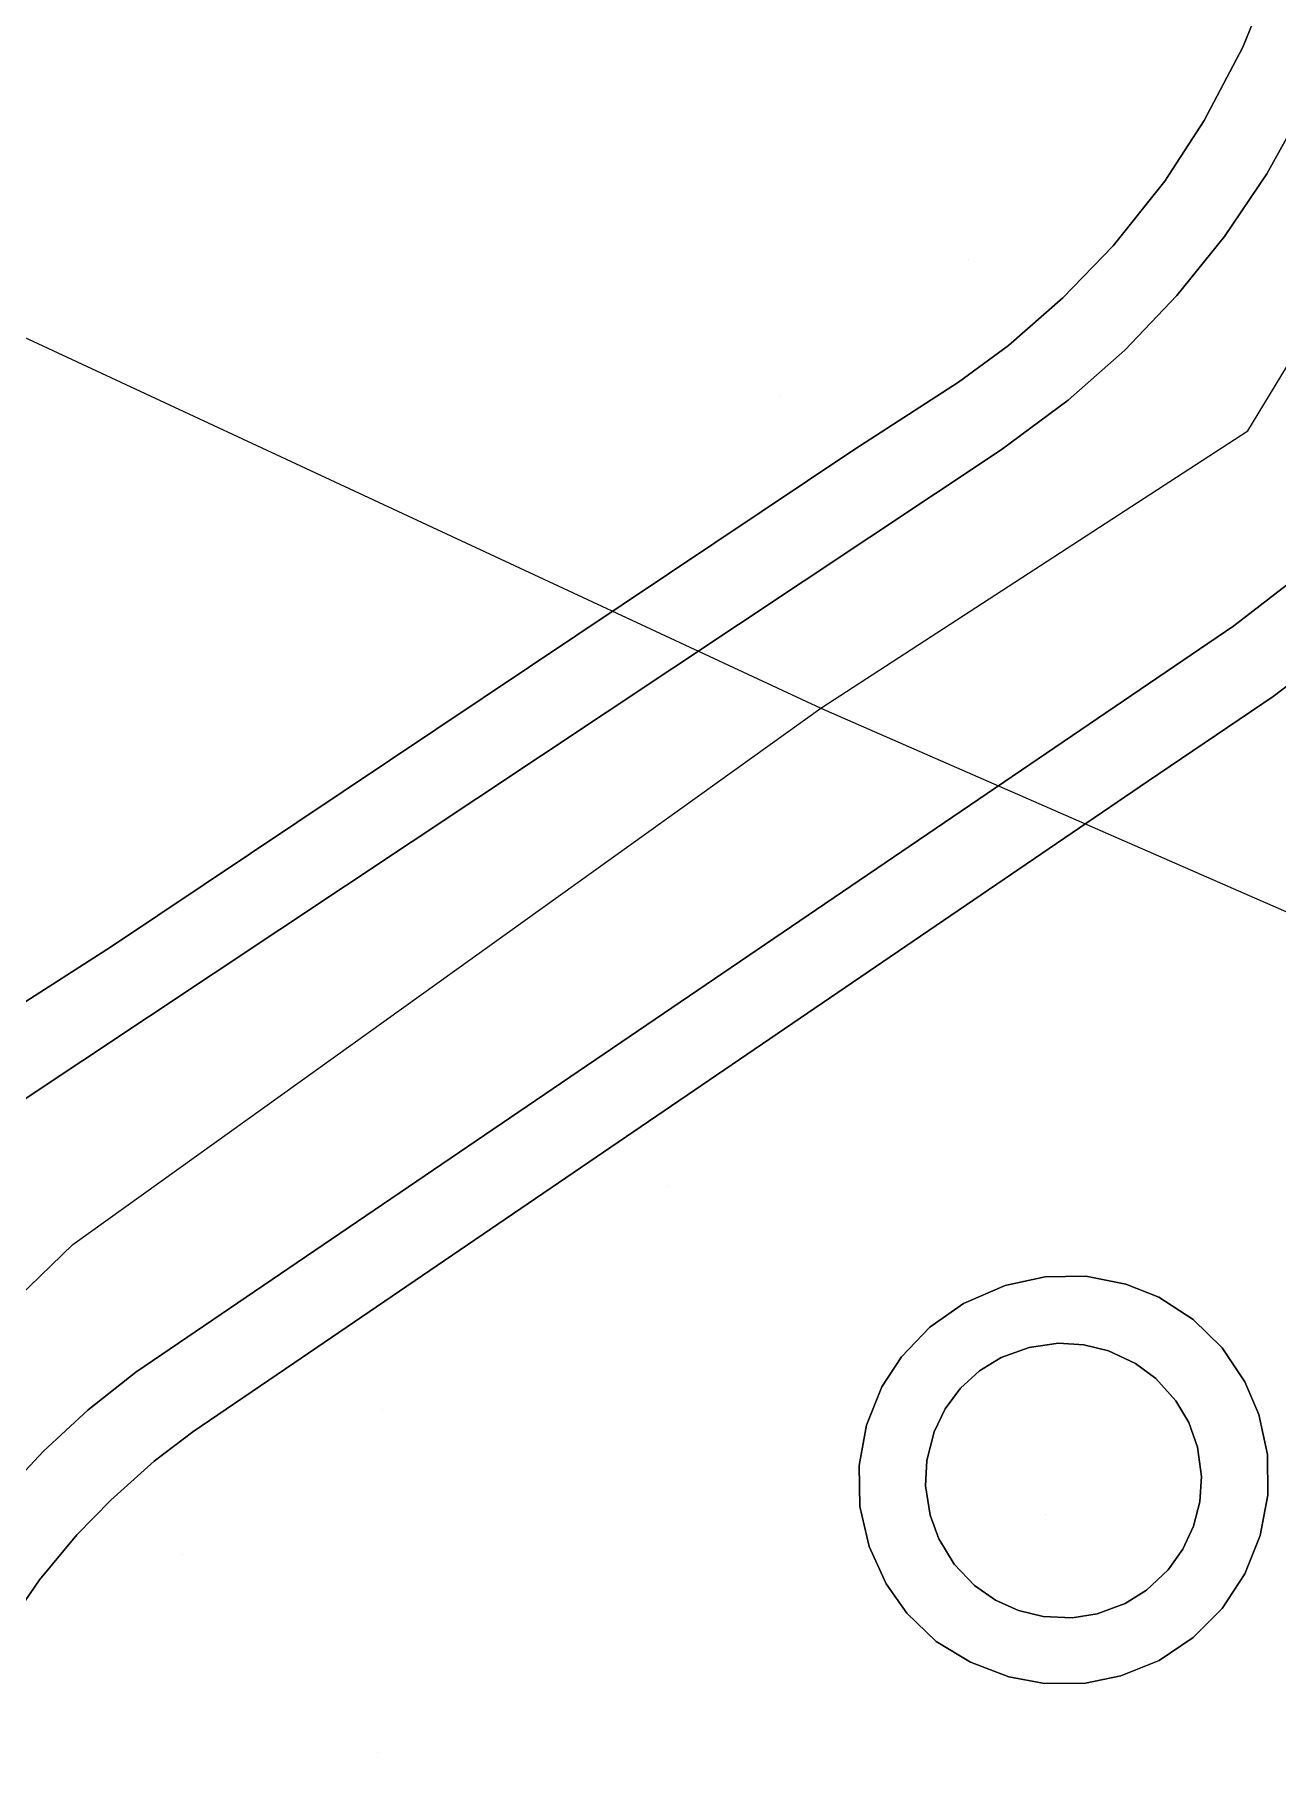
# Model space of a CAD drawing. Header units: metres. Extents: x 0 to 105485, y 0 to 425721.
# Drawn here: x 104780.95 to 104796.27, y 425254.3 to 425275.54 of the extents above; entities that cross this region are included whole.
import ezdxf

# ---------------------------------------------------------------- set-up
doc = ezdxf.new("R2010")
doc.units = ezdxf.units.M
doc.header["$MEASUREMENT"] = 0
doc.linetypes.add('IE-TERREINAFSCHEIDING_KUNSTMATIG-SO', pattern=[11, 4, -1, 4, -2])
for name, color, linetype, lineweight in [('B-XX-GR-BEPLANTING_CULTUUR_BODEMBEDEKKER-G', 90, 'Continuous', 18), ('B-XX-GR-BOOM-G', 90, 'Continuous', 13), ('B-XX-IE-MEUBILAIR-G', 7, 'Continuous', 18), ('B-XX-IE-TERREINAFSCHEIDING_KUNSTMATIG_MUUR-G', 90, 'IE-TERREINAFSCHEIDING_KUNSTMATIG-SO', 18), ('B-XX-VH-OPENVERHARDING-G', 90, 'Continuous', 18)]:
    doc.layers.add(name, color=color, linetype=linetype, lineweight=lineweight)
doc.layers.add('GIS-WEGVAKKEN', color=2, linetype='Continuous')

msp = doc.modelspace()

# ---------------------------------------------------------------- linework, layer by layer
at = {"layer": 'B-XX-GR-BEPLANTING_CULTUUR_BODEMBEDEKKER-G', "ltscale": 0.5}
msp.add_lwpolyline([(104793.379, 425256.045), (104793.736, 425256.029), (104794.045, 425256.078), (104794.387, 425256.204), (104794.652, 425256.369), (104794.918, 425256.618), (104795.099, 425256.873), (104795.23, 425257.156), (104795.307, 425257.459), (104795.328, 425257.771), (104795.279, 425258.132), (104795.172, 425258.434), (104795.012, 425258.704), (104794.767, 425258.976), (104794.515, 425259.163), (104794.184, 425259.319), (104793.88, 425259.394), (104793.566, 425259.413), (104793.204, 425259.361), (104792.861, 425259.235), (104792.593, 425259.07), (104792.361, 425258.859), (104792.17, 425258.603), (104792.035, 425258.321), (104791.945, 425257.968), (104791.93, 425257.655), (104791.984, 425257.295), (104792.092, 425257.001), (104792.282, 425256.69), (104792.534, 425256.426), (104792.79, 425256.248), (104793.075, 425256.119)], close=True, dxfattribs=at)
at = {"layer": 'B-XX-GR-BOOM-G', "color": 0, "true_color": 0x604a38}
msp.add_polyline3d([(104793.404, 425257.306, 4.037), (104793.404, 425257.306, 6.837)], dxfattribs=at)
at = {"layer": 'B-XX-IE-MEUBILAIR-G', "color": 0, "true_color": 0x604a38}
for points in [[(104792.456, 425272.766, 4.004), (104792.456, 425272.766, 7.004)], [(104790.138, 425271.078, 3.947), (104790.138, 425271.078, 6.947)], [(104791.047, 425270.42, 3.927), (104791.047, 425270.42, 5.427)], [(104794.662, 425266.333, 3.924), (104794.662, 425266.333, 5.424)], [(104781.896, 425264.299, 3.761), (104781.896, 425264.299, 5.261)], [(104788.751, 425261.341, 3.816), (104788.751, 425261.341, 5.316)], [(104784.143, 425259.168, 3.74), (104784.143, 425259.168, 5.24)], [(104785.24, 425258.597, 3.745), (104785.24, 425258.597, 6.745)], [(104782.775, 425256.804, 3.705), (104782.775, 425256.804, 6.705)], [(104785.173, 425254.366, 0), (104785.173, 425254.366, 1.5)]]:
    msp.add_polyline3d(points, dxfattribs=at)
at = {"layer": 'B-XX-IE-TERREINAFSCHEIDING_KUNSTMATIG_MUUR-G', "ltscale": 0.5}
for points in [[(104792.06, 425255.736), (104792.482, 425255.484), (104792.956, 425255.301), (104793.393, 425255.221), (104793.9, 425255.225), (104794.336, 425255.313), (104794.806, 425255.504), (104795.228, 425255.785), (104795.586, 425256.145), (104795.864, 425256.57), (104796.052, 425257.041), (104796.145, 425257.539), (104796.141, 425258.042), (104796.037, 425258.533), (104795.865, 425258.937), (104795.585, 425259.354), (104795.226, 425259.706), (104794.804, 425259.978), (104794.396, 425260.141), (104793.903, 425260.236), (104793.401, 425260.229), (104792.91, 425260.121), (104792.395, 425259.9), (104791.98, 425259.611), (104791.631, 425259.246), (104791.391, 425258.873), (104791.202, 425258.404), (104791.11, 425257.907), (104791.121, 425257.401), (104791.233, 425256.908), (104791.442, 425256.447), (104791.697, 425256.085)], [(104793.379, 425256.045), (104793.075, 425256.119), (104792.79, 425256.248), (104792.534, 425256.426), (104792.282, 425256.69), (104792.092, 425257.001), (104791.984, 425257.295), (104791.93, 425257.655), (104791.945, 425257.968), (104792.035, 425258.321), (104792.17, 425258.603), (104792.361, 425258.859), (104792.593, 425259.07), (104792.861, 425259.235), (104793.204, 425259.361), (104793.566, 425259.413), (104793.88, 425259.394), (104794.184, 425259.319), (104794.515, 425259.163), (104794.767, 425258.976), (104795.012, 425258.704), (104795.172, 425258.434), (104795.279, 425258.132), (104795.328, 425257.771), (104795.307, 425257.459), (104795.23, 425257.156), (104795.099, 425256.873), (104794.918, 425256.618), (104794.652, 425256.369), (104794.387, 425256.204), (104794.045, 425256.078), (104793.736, 425256.029)]]:
    msp.add_lwpolyline(points, close=True, dxfattribs=at)
at = {"layer": 'B-XX-VH-OPENVERHARDING-G', "ltscale": 0.5}
for points in [[(104796.221, 425276.321), (104795.839, 425275.377), (104795.364, 425274.475), (104794.876, 425273.728), (104794.241, 425272.932), (104793.622, 425272.29), (104792.95, 425271.704), (104792.334, 425271.251), (104791.047, 425270.42), (104781.896, 425264.299), (104780.624, 425263.481), (104779.904, 425262.963), (104779, 425262.203), (104778.164, 425261.368), (104777.405, 425260.464), (104776.647, 425259.372), (104776.04, 425258.292), (104773.415, 425252.775), (104766.304, 425237.828), (104759.414, 425223.555)], [(104759.414, 425223.555), (104766.304, 425237.828), (104773.415, 425252.775), (104776.04, 425258.292), (104776.647, 425259.372), (104777.405, 425260.464), (104778.164, 425261.368), (104779, 425262.203), (104779.904, 425262.963), (104780.624, 425263.481), (104781.896, 425264.299), (104791.047, 425270.42), (104792.334, 425271.251), (104792.95, 425271.704), (104793.622, 425272.29), (104794.241, 425272.932), (104794.876, 425273.728), (104795.364, 425274.475), (104795.839, 425275.377), (104796.221, 425276.321)], [(104796.588, 425274.632), (104796.133, 425273.819), (104795.611, 425273.046), (104795.026, 425272.32), (104794.383, 425271.646), (104793.685, 425271.029), (104792.86, 425270.42), (104780.735, 425262.355), (104779.836, 425261.622), (104778.907, 425260.707), (104778.161, 425259.819), (104777.495, 425258.87), (104776.805, 425257.645), (104774.03, 425251.707), (104767.203, 425237.395), (104760.27, 425223.114)], [(104760.27, 425223.114), (104767.203, 425237.395), (104774.03, 425251.707), (104776.805, 425257.645), (104777.495, 425258.87), (104778.161, 425259.819), (104778.907, 425260.707), (104779.836, 425261.622), (104780.735, 425262.355), (104792.86, 425270.42), (104793.685, 425271.029), (104794.383, 425271.646), (104795.026, 425272.32), (104795.611, 425273.046), (104796.133, 425273.819), (104796.588, 425274.632)], [(104766.113, 425227.591), (104773.928, 425244.249), (104778.743, 425254.511), (104779.132, 425255.34), (104779.539, 425256.113), (104780.087, 425256.947), (104780.552, 425257.534), (104781.061, 425258.083), (104781.611, 425258.591), (104782.198, 425259.056), (104795.727, 425268.25), (104796.468, 425268.82)], [(104796.468, 425268.82), (104795.727, 425268.25), (104782.198, 425259.056), (104781.611, 425258.591), (104781.061, 425258.083), (104780.552, 425257.534), (104780.087, 425256.947), (104779.539, 425256.113), (104779.132, 425255.34), (104778.743, 425254.511), (104773.928, 425244.249), (104766.113, 425227.591)], [(104764.419, 425221.668), (104770.707, 425235.217), (104777.896, 425250.396), (104780.065, 425254.975), (104780.468, 425255.71), (104781.011, 425256.498), (104781.472, 425257.05), (104781.889, 425257.48), (104782.425, 425257.957), (104782.901, 425258.322), (104784.143, 425259.168), (104794.662, 425266.333), (104796.213, 425267.379), (104797.1, 425268.051)], [(104797.1, 425268.051), (104796.213, 425267.379), (104794.662, 425266.333), (104784.143, 425259.168), (104782.901, 425258.322), (104782.425, 425257.957), (104781.889, 425257.48), (104781.472, 425257.05), (104781.011, 425256.498), (104780.468, 425255.71), (104780.065, 425254.975), (104777.896, 425250.396), (104770.707, 425235.217), (104764.419, 425221.668)]]:
    msp.add_lwpolyline(points, dxfattribs=at)
msp.add_lwpolyline([(104792.956, 425255.301), (104792.482, 425255.484), (104792.06, 425255.736), (104791.697, 425256.085), (104791.442, 425256.447), (104791.233, 425256.908), (104791.121, 425257.401), (104791.11, 425257.907), (104791.202, 425258.404), (104791.391, 425258.873), (104791.631, 425259.246), (104791.98, 425259.611), (104792.395, 425259.9), (104792.91, 425260.121), (104793.401, 425260.229), (104793.903, 425260.236), (104794.396, 425260.141), (104794.804, 425259.978), (104795.226, 425259.706), (104795.585, 425259.354), (104795.865, 425258.937), (104796.037, 425258.533), (104796.141, 425258.042), (104796.145, 425257.539), (104796.052, 425257.041), (104795.864, 425256.57), (104795.586, 425256.145), (104795.228, 425255.785), (104794.806, 425255.504), (104794.336, 425255.313), (104793.9, 425255.225), (104793.393, 425255.221)], close=True, dxfattribs=at)
at = {"layer": 'GIS-WEGVAKKEN'}
for points in [[(104790.64, 425267.237), (104795.901, 425270.651), (104799.274, 425276.208)], [(104772.97, 425275.91), (104774.33, 425275.16), (104775.96, 425274.07), (104790.64, 425267.237)], [(104753.235, 425202.346), (104755.7, 425209.37), (104756.73, 425211.64), (104778.25, 425256.99), (104779.28, 425258.56), (104781.42, 425260.63), (104790.64, 425267.237)], [(104790.64, 425267.237), (104804.828, 425261.032)]]:
    msp.add_lwpolyline(points, dxfattribs=at)

doc.saveas('drawing.dxf')
